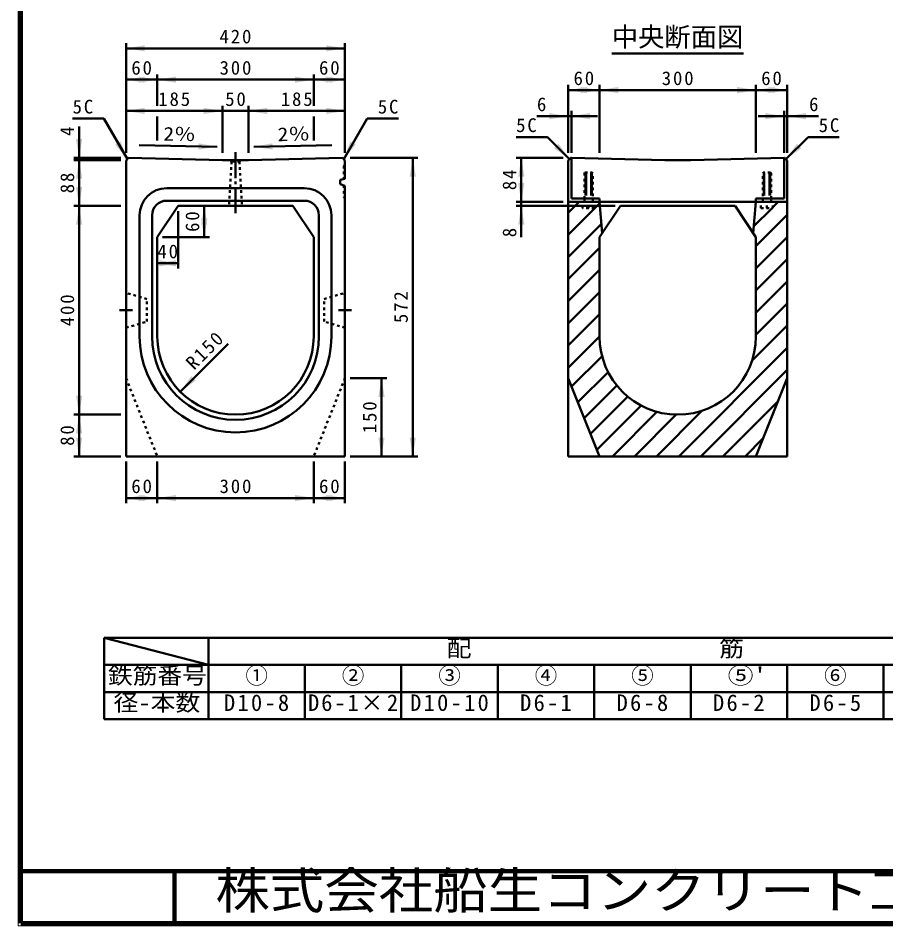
# Model space of a CAD drawing. Units: millimetres, scale not verified. Extents: x 100 to 4105, y 100 to 2870.
# Drawn here: x 100 to 1764, y 100 to 1840 of the extents above; entities that cross this region are included whole.
import ezdxf
from ezdxf.enums import TextEntityAlignment as Align

# ---------------------------------------------------------------- set-up
doc = ezdxf.new("R2010")
doc.units = ezdxf.units.MM
doc.header["$LTSCALE"] = 5
for name, pattern in [('USER1', [2.2, 1, -1.2]), ('USER2', [6.847826, 4.565218, -2.282608]), ('USER3', [13.4, 10, -1.2, 1, -1.2])]:
    doc.linetypes.add(name, pattern=pattern)
doc.layers.add('V-nasSTD', color=7, linetype='Continuous', lineweight=50)
doc.styles.add('ＭＳ ゴシック', font='')
doc.styles.get('ＭＳ ゴシック').set_extended_font_data('MS Gothic')

msp = doc.modelspace()

# ---------------------------------------------------------------- hatches: boundary and pattern name
at = {"layer": 'V-nasSTD'}
for points in [[(342.949, 1787.893), (306.949, 1781.893), (342.949, 1775.893)], [(690.949, 1775.893), (726.949, 1781.893), (690.949, 1787.893)], [(342.949, 1727.893), (306.949, 1721.893), (342.949, 1715.893)], [(330.949, 1715.893), (366.949, 1721.893), (330.949, 1727.893)], [(402.949, 1727.893), (366.949, 1721.893), (402.949, 1715.893)], [(630.949, 1715.893), (666.949, 1721.893), (630.949, 1727.893)], [(702.949, 1727.893), (666.949, 1721.893), (702.949, 1715.893)], [(690.949, 1715.893), (726.949, 1721.893), (690.949, 1727.893)], [(1191.146, 1695.893), (1155.146, 1701.893), (1191.146, 1707.893)], [(1179.146, 1707.893), (1215.146, 1701.893), (1179.146, 1695.893)], [(1251.146, 1695.893), (1215.146, 1701.893), (1251.146, 1707.893)], [(1479.146, 1707.893), (1515.146, 1701.893), (1479.146, 1695.893)], [(1551.146, 1695.893), (1515.146, 1701.893), (1551.146, 1707.893)], [(1539.146, 1707.893), (1575.146, 1701.893), (1539.146, 1695.893)], [(342.949, 1667.893), (306.949, 1661.893), (342.949, 1655.893)], [(455.949, 1655.893), (491.949, 1661.893), (455.949, 1667.893)], [(577.949, 1667.893), (541.949, 1661.893), (577.949, 1655.893)], [(690.949, 1655.893), (726.949, 1661.893), (690.949, 1667.893)], [(1119.146, 1645.893), (1155.146, 1651.893), (1119.146, 1657.893)], [(1197.146, 1645.893), (1161.146, 1651.893), (1197.146, 1657.893)], [(1533.146, 1657.893), (1569.146, 1651.893), (1533.146, 1645.893)], [(1611.146, 1645.893), (1575.146, 1651.893), (1611.146, 1657.893)], [(210.949, 1607.893), (216.949, 1571.893), (222.949, 1607.893)], [(296.645, 1603.57), (309.449, 1569.393), (286.253, 1597.57)], [(737.253, 1603.57), (724.449, 1569.393), (747.645, 1597.57)], [(446.059, 1599.989), (481.921, 1593.212), (445.799, 1587.991)], [(587.84, 1599.989), (551.978, 1593.212), (588.099, 1587.991)], [(1136.433, 1599.091), (1157.646, 1569.393), (1127.947, 1590.606)], [(1593.859, 1599.091), (1572.646, 1569.393), (1602.344, 1590.606)], [(222.949, 1531.893), (216.949, 1567.893), (210.949, 1531.893)], [(862.949, 1535.893), (856.949, 1571.893), (850.949, 1535.893)], [(1059.146, 1535.893), (1065.146, 1571.893), (1071.146, 1535.893)], [(210.949, 1515.893), (216.949, 1479.893), (222.949, 1515.893)], [(1071.146, 1523.893), (1065.146, 1487.893), (1059.146, 1523.893)], [(222.949, 1443.893), (216.949, 1479.893), (210.949, 1443.893)], [(462.949, 1443.893), (456.949, 1479.893), (450.949, 1443.893)], [(1059.146, 1443.893), (1065.146, 1479.893), (1071.146, 1443.893)], [(450.949, 1455.893), (456.949, 1419.893), (462.949, 1455.893)], [(402.949, 1375.893), (366.949, 1369.893), (402.949, 1363.893)], [(370.949, 1363.893), (406.949, 1369.893), (370.949, 1375.893)], [(432.096, 1153.525), (410.883, 1123.827), (440.582, 1145.04)], [(802.949, 1113.893), (796.949, 1149.893), (790.949, 1113.893)], [(210.949, 1115.893), (216.949, 1079.893), (222.949, 1115.893)], [(222.949, 1043.893), (216.949, 1079.893), (210.949, 1043.893)], [(210.949, 1035.893), (216.949, 999.893), (222.949, 1035.893)], [(790.949, 1035.893), (796.949, 999.893), (802.949, 1035.893)], [(850.949, 1035.893), (856.949, 999.893), (862.949, 1035.893)], [(342.949, 925.893), (306.949, 919.893), (342.949, 913.893)], [(330.949, 913.893), (366.949, 919.893), (330.949, 925.893)], [(402.949, 925.893), (366.949, 919.893), (402.949, 913.893)], [(630.949, 913.893), (666.949, 919.893), (630.949, 925.893)], [(702.949, 925.893), (666.949, 919.893), (702.949, 913.893)], [(690.949, 913.893), (726.949, 919.893), (690.949, 925.893)]]:
    msp.add_hatch(color=256, dxfattribs=at).paths.add_polyline_path(points)

# ---------------------------------------------------------------- linework, layer by layer
at = {"layer": 'V-nasSTD', "lineweight": 100}
for p, q in [((105, 2865), (105, 105)), ((105, 205), (4100, 205)), ((400, 205), (400, 105)), ((105, 105), (4100, 105))]:
    msp.add_line(p, q, dxfattribs=at)
at = {"layer": 'V-nasSTD'}
for p, q in [((306.949, 1581.893), (306.949, 1791.893)), ((306.949, 1781.893), (726.949, 1781.893)), ((726.949, 1581.893), (726.949, 1791.893)), ((1238.743, 1771.893), (1491.549, 1771.893)), ((366.949, 1671.893), (366.949, 1731.893)), ((666.949, 1671.893), (666.949, 1731.893)), ((306.949, 1721.893), (366.949, 1721.893)), ((366.949, 1721.893), (666.949, 1721.893)), ((666.949, 1721.893), (726.949, 1721.893)), ((1155.146, 1581.893), (1155.146, 1711.893)), ((1215.146, 1581.893), (1215.146, 1711.893)), ((1515.146, 1581.893), (1515.146, 1711.893)), ((1575.146, 1581.893), (1575.146, 1711.893)), ((1215.146, 1701.893), (1155.146, 1701.893)), ((1515.146, 1701.893), (1215.146, 1701.893)), ((1575.146, 1701.893), (1515.146, 1701.893)), ((491.949, 1581.893), (491.949, 1671.893)), ((541.949, 1581.893), (541.949, 1671.893)), ((306.949, 1661.893), (491.949, 1661.893)), ((491.949, 1661.893), (541.949, 1661.893)), ((541.949, 1661.893), (726.949, 1661.893)), ((1161.146, 1581.893), (1161.146, 1661.893)), ((1569.146, 1581.893), (1569.146, 1661.893)), ((264.449, 1647.335), (204.449, 1647.335)), ((264.449, 1647.335), (309.449, 1569.393)), ((366.949, 1651.493), (366.949, 1605.493)), ((666.949, 1651.493), (666.949, 1605.493)), ((769.449, 1647.335), (724.449, 1569.393)), ((769.449, 1647.335), (829.449, 1647.335)), ((1095.146, 1651.893), (1155.146, 1651.893)), ((1155.146, 1651.893), (1161.146, 1651.893)), ((1211.146, 1651.893), (1161.146, 1651.893)), ((1519.146, 1651.893), (1569.146, 1651.893)), ((1569.146, 1651.893), (1575.146, 1651.893)), ((1635.146, 1651.893), (1575.146, 1651.893)), ((216.949, 1631.893), (216.949, 1571.893)), ((1115.219, 1611.819), (1055.219, 1611.819)), ((1115.219, 1611.819), (1157.646, 1569.393)), ((1615.072, 1611.819), (1572.646, 1569.393)), ((1615.072, 1611.819), (1675.072, 1611.819)), ((481.921, 1593.212), (331.956, 1596.454)), ((551.978, 1593.212), (701.943, 1596.454)), ((296.949, 1571.893), (206.949, 1571.893)), ((296.949, 1567.893), (206.949, 1567.893)), ((216.949, 1567.893), (216.949, 1571.893)), ((216.949, 1479.893), (216.949, 1567.893)), ((311.949, 1571.893), (306.949, 1566.893)), ((306.949, 999.893), (306.949, 1566.893)), ((491.949, 1567.893), (311.949, 1571.893)), ((491.949, 1567.893), (541.949, 1567.893)), ((541.949, 1567.893), (721.949, 1571.893)), ((721.949, 1571.893), (726.949, 1566.893)), ((726.949, 1566.893), (726.949, 1531.908)), ((736.949, 1571.893), (866.949, 1571.893)), ((856.949, 999.893), (856.949, 1571.893)), ((1145.146, 1571.893), (1055.146, 1571.893)), ((1065.146, 1487.893), (1065.146, 1571.893)), ((1160.146, 1571.893), (1155.146, 1566.893)), ((1155.146, 1566.893), (1155.146, 1487.893)), ((1160.146, 1571.893), (1161.146, 1571.893)), ((1161.146, 1493.893), (1161.146, 1571.893)), ((1340.146, 1567.893), (1161.146, 1571.893)), ((1340.146, 1567.893), (1390.146, 1567.893)), ((1390.146, 1567.893), (1569.146, 1571.893)), ((1569.146, 1493.893), (1569.146, 1571.893)), ((1569.146, 1571.893), (1570.146, 1571.893)), ((1570.146, 1571.893), (1575.146, 1566.893)), ((1575.146, 1566.893), (1575.146, 1487.893)), ((717.949, 1529.893), (726.949, 1531.908)), ((648.949, 1513.893), (384.949, 1513.893)), ((717.949, 1521.893), (717.949, 1529.893)), ((717.949, 1521.893), (726.949, 1518.535)), ((726.949, 999.893), (726.949, 1518.535)), ((296.949, 1479.893), (206.949, 1479.893)), ((216.949, 1079.893), (216.949, 1479.893)), ((406.949, 1479.893), (366.949, 1419.893)), ((648.949, 1489.893), (384.949, 1489.893)), ((406.949, 1479.893), (626.949, 1479.893)), ((456.949, 1419.893), (456.949, 1479.893)), ((626.949, 1479.893), (666.949, 1419.893)), ((1145.146, 1487.893), (1055.146, 1487.893)), ((1245.146, 1479.893), (1055.146, 1479.893)), ((1065.146, 1479.893), (1065.146, 1487.893)), ((1065.146, 1419.893), (1065.146, 1479.893)), ((1155.146, 999.893), (1155.146, 1487.893)), ((1215.146, 1487.893), (1155.146, 1487.893)), ((1176.218, 1487.893), (1155.146, 1466.82)), ((1215.427, 1484.675), (1155.146, 1424.394)), ((1215.146, 1493.893), (1161.146, 1493.893)), ((1215.146, 1493.893), (1215.146, 1487.893)), ((1215.146, 1487.893), (1220.405, 1427.781)), ((1515.146, 1487.893), (1215.146, 1487.893)), ((1255.146, 1479.893), (1215.146, 1419.893)), ((1255.146, 1479.893), (1475.146, 1479.893)), ((1475.146, 1479.893), (1515.146, 1419.893)), ((1515.146, 1487.893), (1509.887, 1427.781)), ((1515.146, 1493.893), (1569.146, 1493.893)), ((1515.146, 1493.893), (1515.146, 1487.893)), ((1515.146, 1487.893), (1575.146, 1487.893)), ((1558.056, 1487.893), (1547.646, 1477.483)), ((1575.146, 999.893), (1575.146, 1487.893)), ((332.949, 1461.893), (332.949, 1229.893)), ((356.949, 1461.893), (356.949, 1229.893)), ((406.949, 1469.893), (406.949, 1359.893)), ((676.949, 1229.893), (676.949, 1461.893)), ((700.949, 1229.893), (700.949, 1461.893)), ((1546.056, 1475.893), (1511.032, 1440.869)), ((1575.146, 1462.556), (1515.146, 1402.556)), ((1218.84, 1445.662), (1155.146, 1381.968)), ((366.949, 1419.893), (366.949, 1229.893)), ((376.949, 1419.893), (466.949, 1419.893)), ((666.949, 1419.893), (666.949, 1229.893)), ((1215.146, 1419.893), (1215.146, 1229.893)), ((1575.146, 1420.13), (1515.146, 1360.13)), ((1515.146, 1419.893), (1515.146, 1229.893)), ((1215.146, 1399.541), (1155.146, 1339.541)), ((1515.146, 1317.704), (1575.146, 1377.704)), ((366.949, 1369.893), (406.949, 1369.893)), ((1215.146, 1357.115), (1155.146, 1297.115)), ((1515.146, 1275.277), (1575.146, 1335.277)), ((1215.146, 1314.688), (1155.146, 1254.688)), ((1515.146, 1232.851), (1575.146, 1292.851)), ((1215.146, 1272.262), (1155.146, 1212.262)), ((1507.581, 1182.86), (1575.146, 1250.424)), ((1215.146, 1229.836), (1155.146, 1169.836)), ((410.883, 1123.827), (502.807, 1215.751)), ((1367.041, 999.893), (1575.146, 1207.998)), ((1219.954, 1192.218), (1161.57, 1133.833)), ((736.949, 1149.893), (806.949, 1149.893)), ((796.949, 999.893), (796.949, 1149.893)), ((1155.146, 1149.893), (1215.146, 999.893)), ((1231.651, 1161.488), (1173.691, 1103.528)), ((1409.467, 999.893), (1575.146, 1165.571)), ((1575.146, 1149.893), (1515.146, 999.893)), ((1248.355, 1135.766), (1185.813, 1073.224)), ((1269.422, 1114.407), (1197.935, 1042.919)), ((1210.057, 1012.615), (1294.835, 1097.392)), ((1451.893, 999.893), (1557.314, 1105.313)), ((296.949, 1079.893), (206.949, 1079.893)), ((216.949, 999.893), (216.949, 1079.893)), ((1239.761, 999.893), (1325.183, 1085.314)), ((1282.188, 999.893), (1362.216, 1079.921)), ((1324.614, 999.893), (1412.179, 1087.457)), ((1494.32, 999.893), (1529.03, 1034.603)), ((296.949, 999.893), (206.949, 999.893)), ((306.949, 999.893), (726.949, 999.893)), ((736.949, 999.893), (866.949, 999.893)), ((1155.146, 999.893), (1575.146, 999.893)), ((306.949, 989.893), (306.949, 909.893)), ((366.949, 989.893), (366.949, 909.893)), ((666.949, 989.893), (666.949, 909.893)), ((726.949, 989.893), (726.949, 909.893)), ((306.949, 919.893), (366.949, 919.893)), ((366.949, 919.893), (666.949, 919.893)), ((666.949, 919.893), (726.949, 919.893)), ((265, 652), (265, 600)), ((465, 652), (265, 652)), ((265, 652), (465, 600)), ((465, 600), (465, 652)), ((650, 652), (465, 652)), ((835, 652), (650, 652)), ((1020, 652), (835, 652)), ((1205, 652), (1020, 652)), ((1390, 652), (1205, 652)), ((1575, 652), (1390, 652)), ((1760, 652), (1575, 652)), ((1945, 652), (1760, 652)), ((265, 600), (430, 600)), ((265, 600), (265, 548)), ((465, 600), (265, 600)), ((465, 600), (650, 600)), ((465, 548), (465, 600)), ((465, 600), (465, 548)), ((650, 600), (835, 600)), ((650, 548), (650, 600)), ((650, 600), (650, 548)), ((835, 600), (1020, 600)), ((835, 548), (835, 600)), ((835, 600), (835, 548)), ((1020, 600), (1205, 600)), ((1020, 548), (1020, 600)), ((1020, 600), (1020, 548)), ((1390, 600), (1205, 600)), ((1205, 548), (1205, 600)), ((1390, 548), (1390, 600)), ((1390, 600), (1575, 600)), ((1390, 548), (1390, 600)), ((1390, 600), (1390, 548)), ((1575, 548), (1575, 600)), ((1575, 548), (1575, 600)), ((1575, 600), (1760, 600)), ((1575, 548), (1575, 600)), ((1575, 600), (1575, 548)), ((1760, 548), (1760, 600)), ((1760, 600), (1945, 600)), ((1760, 548), (1760, 600)), ((1760, 600), (1760, 548)), ((265, 548), (265, 496)), ((465, 548), (265, 548)), ((465, 548), (650, 548)), ((465, 496), (465, 548)), ((465, 548), (465, 496)), ((650, 548), (835, 548)), ((650, 496), (650, 548)), ((650, 548), (650, 496)), ((835, 548), (1020, 548)), ((835, 496), (835, 548)), ((835, 548), (835, 496)), ((1020, 548), (1205, 548)), ((1020, 496), (1020, 548)), ((1020, 548), (1020, 496)), ((1205, 548), (1390, 548)), ((1205, 496), (1205, 548)), ((1390, 496), (1390, 548)), ((1390, 548), (1575, 548)), ((1390, 496), (1390, 548)), ((1390, 548), (1390, 496)), ((1575, 496), (1575, 548)), ((1575, 496), (1575, 548)), ((1575, 548), (1760, 548)), ((1575, 496), (1575, 548)), ((1575, 548), (1575, 496)), ((1760, 496), (1760, 548)), ((1760, 548), (1945, 548)), ((1760, 496), (1760, 548)), ((1760, 548), (1760, 496)), ((265, 496), (465, 496)), ((465, 496), (650, 496)), ((650, 496), (835, 496)), ((835, 496), (1020, 496)), ((1020, 496), (1205, 496)), ((1205, 496), (1390, 496)), ((1390, 496), (1575, 496)), ((1575, 496), (1760, 496)), ((1760, 496), (1945, 496))]:
    msp.add_line(p, q, dxfattribs=at)
at = {"layer": 'V-nasSTD', "linetype": 'USER1'}
for p, q in [((509.449, 1564.893), (506.449, 1567.893)), ((524.449, 1564.893), (527.449, 1567.893)), ((509.449, 1564.893), (504.449, 1479.893)), ((509.449, 1564.893), (524.449, 1564.893)), ((524.449, 1564.893), (529.449, 1479.893)), ((724.649, 1556.893), (726.949, 1559.193)), ((724.649, 1556.893), (724.649, 1531.393)), ((1187.146, 1543.893), (1186.146, 1542.893)), ((1186.146, 1493.893), (1186.146, 1542.893)), ((1186.146, 1542.172), (1202.146, 1541.613)), ((1186.146, 1540.172), (1202.146, 1539.613)), ((1186.146, 1538.172), (1202.146, 1537.613)), ((1186.146, 1536.172), (1202.146, 1535.613)), ((1186.146, 1534.172), (1202.146, 1533.613)), ((1186.146, 1532.172), (1202.146, 1531.613)), ((1187.146, 1543.893), (1201.146, 1543.893)), ((1201.146, 1543.893), (1202.146, 1542.893)), ((1202.146, 1487.893), (1202.146, 1542.893)), ((1529.146, 1543.893), (1528.146, 1542.893)), ((1528.146, 1487.893), (1528.146, 1542.893)), ((1528.146, 1542.172), (1544.146, 1541.613)), ((1528.146, 1540.172), (1544.146, 1539.613)), ((1528.146, 1538.172), (1544.146, 1537.613)), ((1528.146, 1536.172), (1544.146, 1535.613)), ((1528.146, 1534.172), (1544.146, 1533.613)), ((1528.146, 1532.172), (1544.146, 1531.613)), ((1543.146, 1543.893), (1529.146, 1543.893)), ((1543.146, 1543.893), (1544.146, 1542.893)), ((1544.146, 1493.893), (1544.146, 1542.893)), ((724.649, 1519.393), (724.649, 1496.893)), ((1186.146, 1530.172), (1202.146, 1529.613)), ((1186.146, 1528.172), (1202.146, 1527.613)), ((1186.146, 1526.172), (1202.146, 1525.613)), ((1186.146, 1524.172), (1202.146, 1523.613)), ((1186.146, 1522.172), (1202.146, 1521.613)), ((1186.146, 1520.172), (1202.146, 1519.613)), ((1186.146, 1518.172), (1202.146, 1517.613)), ((1186.146, 1516.172), (1202.146, 1515.613)), ((1186.146, 1514.172), (1202.146, 1513.613)), ((1528.146, 1530.172), (1544.146, 1529.613)), ((1528.146, 1528.172), (1544.146, 1527.613)), ((1528.146, 1526.172), (1544.146, 1525.613)), ((1528.146, 1524.172), (1544.146, 1523.613)), ((1528.146, 1522.172), (1544.146, 1521.613)), ((1528.146, 1520.172), (1544.146, 1519.613)), ((1528.146, 1518.172), (1544.146, 1517.613)), ((1528.146, 1516.172), (1544.146, 1515.613)), ((1528.146, 1514.172), (1544.146, 1513.613)), ((724.649, 1496.893), (726.949, 1494.593)), ((1186.146, 1512.172), (1202.146, 1511.613)), ((1186.146, 1510.172), (1202.146, 1509.613)), ((1186.146, 1508.172), (1202.146, 1507.613)), ((1186.146, 1506.172), (1202.146, 1505.613)), ((1186.146, 1504.172), (1202.146, 1503.613)), ((1186.146, 1502.172), (1194.146, 1501.893)), ((1202.146, 1501.893), (1186.146, 1501.893)), ((1528.146, 1512.172), (1544.146, 1511.613)), ((1528.146, 1510.172), (1544.146, 1509.613)), ((1528.146, 1508.172), (1544.146, 1507.613)), ((1528.146, 1506.172), (1544.146, 1505.613)), ((1528.146, 1504.172), (1544.146, 1503.613)), ((1528.146, 1502.172), (1536.146, 1501.893)), ((1528.146, 1501.893), (1544.146, 1501.893)), ((1182.646, 1475.893), (1182.646, 1487.893)), ((1182.646, 1487.893), (1205.646, 1487.893)), ((1186.146, 1493.893), (1186.146, 1487.893)), ((1194.146, 1475.893), (1194.146, 1487.893)), ((1202.146, 1493.893), (1202.146, 1487.893)), ((1205.646, 1475.893), (1205.646, 1487.893)), ((1524.646, 1475.893), (1524.646, 1487.893)), ((1547.646, 1487.893), (1524.646, 1487.893)), ((1528.146, 1493.893), (1528.146, 1487.893)), ((1536.146, 1475.893), (1536.146, 1487.893)), ((1544.146, 1493.893), (1544.146, 1487.893)), ((1547.646, 1475.893), (1547.646, 1487.893)), ((1205.646, 1475.893), (1182.646, 1475.893)), ((1524.646, 1475.893), (1547.646, 1475.893)), ((346.949, 1301.393), (306.949, 1313.393)), ((686.949, 1301.393), (726.949, 1313.393)), ((346.949, 1258.393), (346.949, 1301.393)), ((686.949, 1258.393), (686.949, 1301.393)), ((306.949, 1246.393), (346.949, 1258.393)), ((726.949, 1246.393), (686.949, 1258.393)), ((306.949, 1149.893), (366.949, 999.893)), ((726.949, 1149.893), (666.949, 999.893))]:
    msp.add_line(p, q, dxfattribs=at)
at = {"layer": 'V-nasSTD', "linetype": 'USER3'}
for p, q in [((516.949, 1582.893), (516.949, 1464.893)), ((319.449, 1279.893), (294.449, 1279.893)), ((714.449, 1279.893), (739.449, 1279.893))]:
    msp.add_line(p, q, dxfattribs=at)
at = {"layer": 'V-nasSTD', "linetype": 'USER2'}
for p, q in [((306.949, 1313.393), (306.949, 1246.393)), ((726.949, 1313.393), (726.949, 1246.393))]:
    msp.add_line(p, q, dxfattribs=at)
at = {"layer": 'V-nasSTD', "lineweight": 13}
msp.add_lwpolyline([(100, 100), (100, 2870), (4105, 2870), (4105, 100)], close=True, dxfattribs=at)
at = {"layer": 'V-nasSTD'}
for centre, radius, start, end in [((384.949, 1461.893), 52, 90, 180), ((648.949, 1461.893), 52, 0, 90), ((384.949, 1461.893), 28, 90, 180), ((648.949, 1461.893), 28, 0, 90), ((516.949, 1229.893), 184, 180, 270), ((516.949, 1229.893), 160, 180, 270), ((516.949, 1229.893), 150, 180, 270), ((516.949, 1229.893), 150, 270, 0), ((516.949, 1229.893), 184, 270, 0), ((516.949, 1229.893), 160, 270, 0), ((1365.146, 1229.893), 150, 180, 270), ((1365.146, 1229.893), 150, 270, 0)]:
    msp.add_arc(centre, radius, start, end, dxfattribs=at)

# ---------------------------------------------------------------- texts
at = {"layer": 'V-nasSTD', "style": 'ＭＳ ゴシック'}
for s, height, p in [('中央断面図', 36.95, (1238.743, 1822.293)), ('6', 26.39, (1095.146, 1687.893)), ('6', 26.39, (1617.146, 1687.893)), ('①', 31.67, (535.9, 595.6)), ('②', 31.67, (720.9, 595.6)), ('③', 31.67, (905.9, 595.6)), ('④', 31.67, (1090.9, 595.6)), ('⑤', 31.67, (1275.9, 595.6)), ('⑥', 31.67, (1645.9, 595.6))]:
    msp.add_text(s, height=height, dxfattribs=at).set_placement(p, align=Align.TOP_LEFT)
for s, p in [('4', (180.949, 1613.893)), ('8', (1029.146, 1419.893))]:
    msp.add_text(s, height=26.39, rotation=90, dxfattribs=at).set_placement(p, align=Align.TOP_LEFT)
at = {"layer": 'V-nasSTD', "style": 'ＭＳ ゴシック', "width": 1.15}
for rotation, p in [(358.761, (378.923, 1631.447)), (1.239, (597.389, 1630.202))]:
    msp.add_text('2％', height=26.39, rotation=rotation, dxfattribs=at).set_placement(p, align=Align.TOP_LEFT)
at = {"layer": 'V-nasSTD', "style": 'ＭＳ ゴシック'}
for s, height, width, p in [('配\u3000\u3000\u3000\u3000\u3000\u3000\u3000\u3000\u3000\u3000筋', 31.67, 1.1, (922.04, 647.6)), ('鉄筋番号', 31.67, 1.1, (272.12, 595.6)), ("⑤'", 31.67, 1.15, (1460.9, 595.6)), ('径-本数', 31.67, 1.1, (282.92, 543.6)), ('株式会社船生コンクリート工業', 69.65, 1.1, (478.279, 202.55))]:
    msp.add_text(s, height=height, dxfattribs=dict(at, width=width)).set_placement(p, align=Align.TOP_LEFT)
at = {"layer": 'V-nasSTD', "attachment_point": 1, "style": 'ＭＳ ゴシック'}
for s, insert, char_height in [('\\T1.2;420', (486.349, 1817.893), 26.39), ('\\T1.2;60', (317.149, 1757.893), 26.39), ('\\T1.2;300', (486.349, 1757.893), 26.39), ('\\T1.2;60', (677.149, 1757.893), 26.39), ('\\T1.2;60', (1165.346, 1737.893), 26.39), ('\\T1.2;300', (1334.546, 1737.893), 26.39), ('\\T1.2;60', (1525.346, 1737.893), 26.39), ('\\T1.2;185', (368.849, 1697.893), 26.39), ('\\T1.2;50', (497.149, 1697.893), 26.39), ('\\T1.2;185', (603.849, 1697.893), 26.39), ('\\T1.2;5C', (204.449, 1683.335), 26.39), ('\\T1.2;5C', (789.849, 1683.335), 26.39), ('\\T1.2;5C', (1055.219, 1647.819), 26.39), ('\\T1.2;5C', (1635.472, 1647.819), 26.39), ('\\T1.2;40', (367.149, 1405.893), 26.39), ('\\T1.2;60', (317.149, 955.893), 26.39), ('\\T1.2;300', (486.349, 955.893), 26.39), ('\\T1.2;60', (677.149, 955.893), 26.39), ('\\T1.2;D10-8', (494.86, 543.6), 31.67), ('\\T1.17;D6-1×2', (656.1, 543.6), 31.67), ('\\T1.2;D10-10', (851.9, 543.6), 31.67), ('\\T1.2;D6-1', (1062.82, 543.6), 31.67), ('\\T1.2;D6-8', (1247.82, 543.6), 31.67), ('\\T1.2;D6-2', (1432.82, 543.6), 31.67), ('\\T1.2;D6-5', (1617.82, 543.6), 31.67)]:
    msp.add_mtext(s, dxfattribs=dict(at, insert=insert, char_height=char_height))
at = {"layer": 'V-nasSTD', "char_height": 26.39, "attachment_point": 1, "style": 'ＭＳ ゴシック'}
for s, insert, rotation in [('\\T1.2;88', (180.949, 1504.093), 90), ('\\T1.2;84', (1029.146, 1510.093), 90), ('\\T1.2;60', (420.949, 1430.093), 90), ('\\T1.2;400', (180.949, 1249.293), 90), ('\\T1.2;572', (820.949, 1255.293), 90), ('\\T1.2;R150', (418.803, 1182.658), 45), ('\\T1.2;150', (760.949, 1044.293), 90), ('\\T1.2;80', (180.949, 1020.093), 90)]:
    msp.add_mtext(s, dxfattribs=dict(at, insert=insert, rotation=rotation))

doc.saveas('drawing.dxf')
